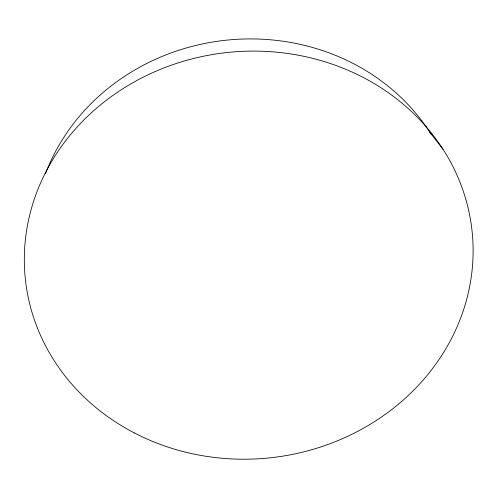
<?xml version="1.0" encoding="UTF-8"?>
<svg xmlns="http://www.w3.org/2000/svg" width="498" height="498" viewBox="0 0 498 498"><rect width="100%" height="100%" fill="white"/><g stroke="black" fill="none" stroke-linecap="round" stroke-linejoin="round"><path stroke-width="0.75" d="M429.892 132.368L443.021 149.294M45.548 173.646A212.87 195.21 -6.4 0 1 226.957 40.114A212.87 195.21 -6.4 0 1 431.144 134.336M134.491 433.005A224.642 203.782 -6.4 0 0 473.1 252.884A224.642 203.782 -6.4 0 0 138.556 79.593A224.642 203.782 -6.4 0 0 134.491 433.005"/></g></svg>
